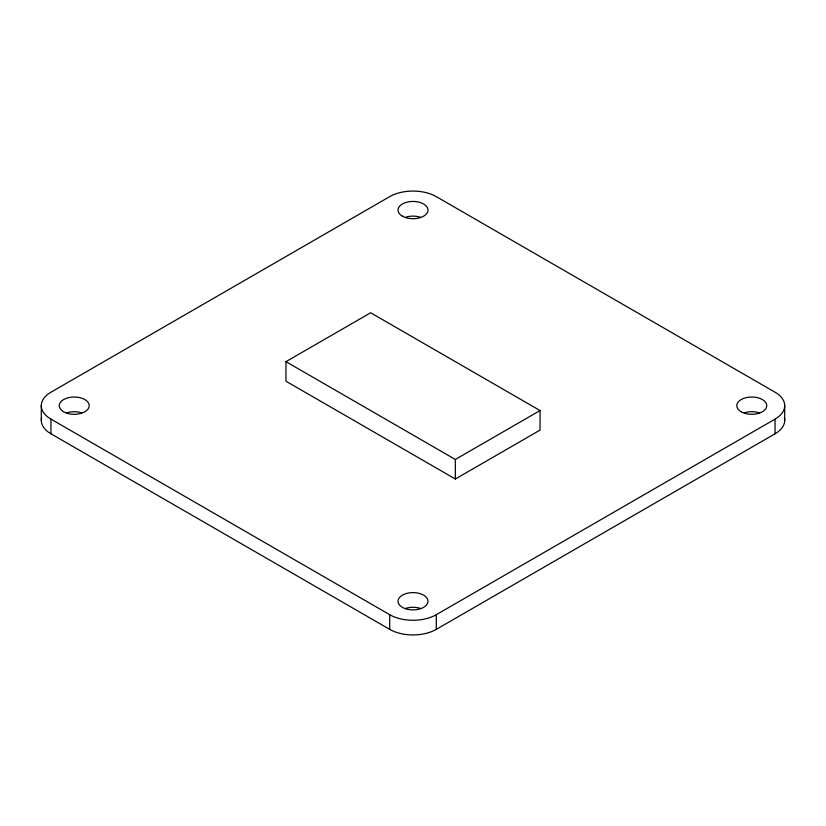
<?xml version="1.0" encoding="UTF-8"?>
<svg xmlns="http://www.w3.org/2000/svg" width="826" height="826" viewBox="0 0 826 826"><rect width="100%" height="100%" fill="white"/><g stroke="black" fill="none" stroke-linecap="round" stroke-linejoin="round"><path stroke-width="1.24" d="M285.961 361.664L370.657 312.765L540.039 410.553L540.039 430.109L455.343 479.008L285.961 381.22L285.961 361.664L455.343 459.452L540.039 410.553M50.944 419.112L389.707 614.699A32.937 19.019 0 0 0 436.293 614.699L775.056 419.112A32.937 19.019 0 0 0 775.056 392.216L436.293 196.64A32.937 19.019 0 0 0 389.707 196.64L50.944 392.216A32.937 19.019 0 0 0 50.944 419.112L50.944 433.784L389.707 629.36A32.937 19.019 0 0 0 436.293 629.36L775.056 433.784A32.937 19.019 0 0 0 784.421 417.853M784.7 405.669L784.7 420.331M775.056 419.112L775.056 433.784M455.343 459.452L455.343 479.008M436.293 614.699L436.293 629.36M389.707 614.699L389.707 629.36M41.3 405.669L41.3 420.331M50.944 433.784A32.937 19.019 0 0 1 41.579 417.853M405.514 217.269A14.971 8.642 0 0 1 420.486 217.269M66.751 412.845A14.971 8.642 0 0 1 81.722 412.845M744.278 412.845A14.971 8.642 0 0 1 759.249 412.845M405.514 608.432A14.971 8.642 0 0 1 420.486 608.432M402.417 216.195A14.971 8.642 0 0 0 427.465 212.323A14.971 8.642 0 0 0 409.128 201.73A14.971 8.642 0 0 0 402.417 216.195M66.751 413.155A14.971 8.642 0 0 0 89.208 405.669A14.971 8.642 0 0 0 66.751 398.184A14.971 8.642 0 0 0 66.751 413.155M741.18 411.782A14.971 8.642 0 0 0 766.229 407.899A14.971 8.642 0 0 0 747.891 397.316A14.971 8.642 0 0 0 741.18 411.782M405.514 608.731A14.971 8.642 0 0 0 427.971 601.245A14.971 8.642 0 0 0 405.514 593.76A14.971 8.642 0 0 0 405.514 608.731"/></g></svg>
